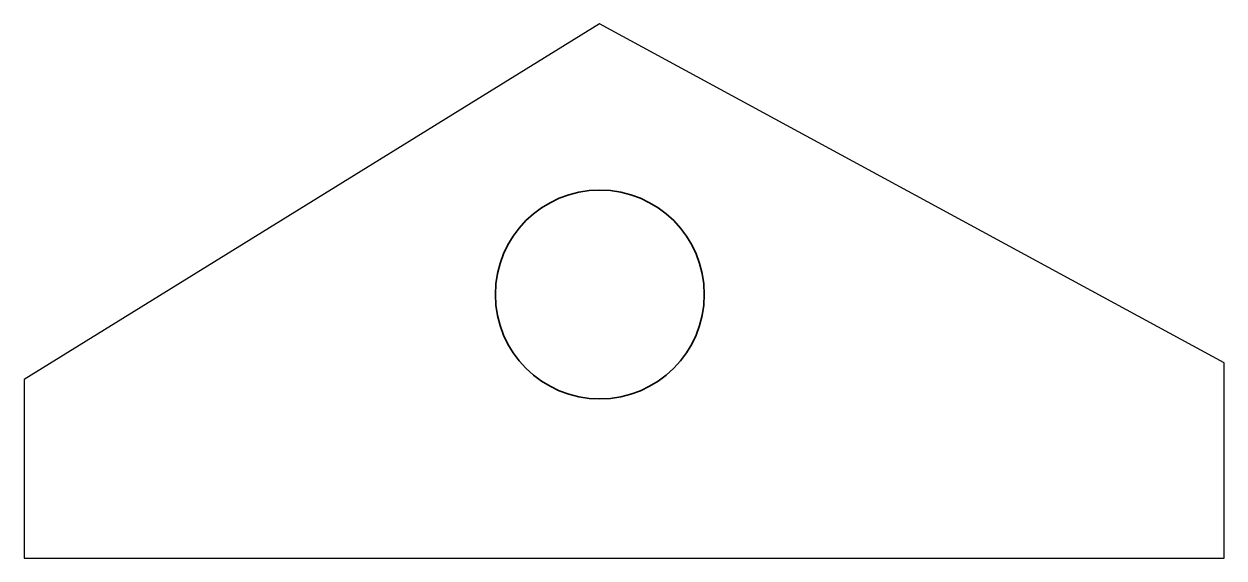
# Model space of a CAD drawing. Header units: millimetres. Extents: x 277 to 400, y 163 to 218.
import ezdxf

# ---------------------------------------------------------------- set-up
doc = ezdxf.new("R2010")
doc.units = ezdxf.units.MM
doc.header["$MEASUREMENT"] = 0
doc.layers.add('To Export', color=7, linetype='Continuous', lineweight=0)

msp = doc.modelspace()

# ---------------------------------------------------------------- linework, layer by layer
at = {"layer": 'To Export', "color": 18, "lineweight": 25, "true_color": 0x000000}
msp.add_lwpolyline([(336.17, 217.96), (277.39, 181.65), (277.39, 163.39), (399.95, 163.39), (399.95, 183.35)], close=True, dxfattribs=at)
msp.add_lwpolyline([(336.17, 217.96), (277.39, 181.65), (277.39, 163.39), (399.95, 163.39), (399.95, 183.35)], close=True, dxfattribs=at)
at = {"layer": 'To Export', "color": 18, "lineweight": 35, "true_color": 0x000000}
msp.add_circle((336.2, 190.32), 10.67, dxfattribs=at)

doc.saveas('drawing.dxf')
